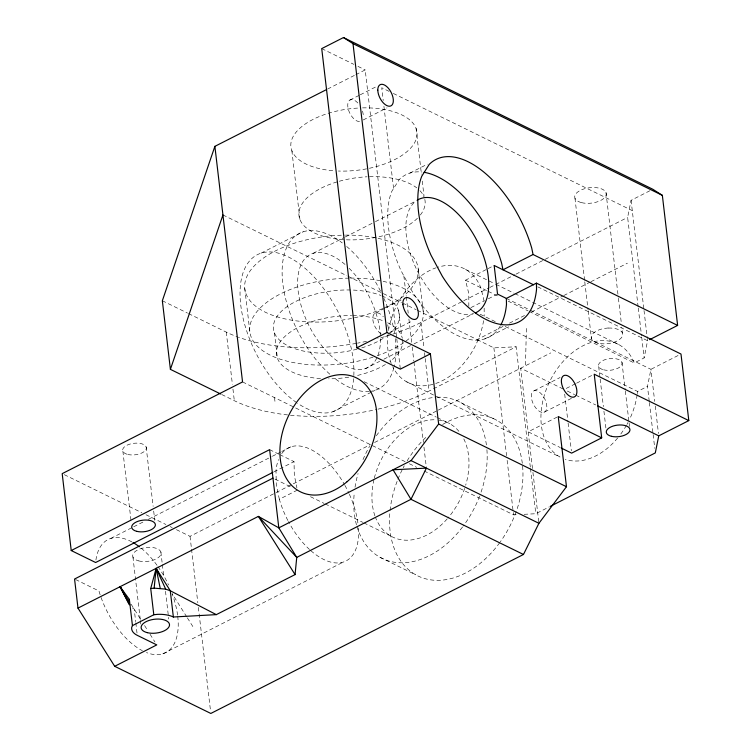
<?xml version="1.0" encoding="UTF-8"?>
<svg xmlns="http://www.w3.org/2000/svg" width="751" height="751" viewBox="0 0 751 751"><rect width="100%" height="100%" fill="white"/><g stroke="black" fill="none" stroke-linecap="round" stroke-linejoin="round"><path stroke-width="0.56" stroke-dasharray="3.75 2.82" d="M525.503 364.995L526.423 326.422M406.61 381.79L560.002 457.021A63.469 44.187 -63.9 0 1 559.795 365.39A63.469 44.187 -63.9 0 1 634.229 362.949L644.133 357.917L647.569 340.71L647.296 338.382M638.134 306.821L627.629 217.396L631.075 200.32L651.784 189.787M649.23 401.306L647.484 386.399L650.929 369.323L678.923 355.092M468.831 306.361L468.802 293.603L465.498 280.198L487.005 269.158M488.028 268.633L494.167 265.478M327.614 89.031L354.754 75.231M355.796 74.696L365.193 69.918L396.641 337.687M349.891 100.061L359.222 95.311M360.264 94.786L376.842 86.356M363.193 119.982L387.028 107.853M409.839 173.106L427.46 164.14M261.16 253.134L303.244 231.74M313.017 253.369L344.23 237.494M345.272 236.969L374.411 222.155M375.444 221.62L416.035 200.986M375.669 312.96L385 308.21M386.033 307.685L401.588 299.78M389.581 332.477L412.393 320.884M392.98 334.082A138.841 67.731 -6.7 0 0 420.954 322.479L462.71 301.254M463.752 300.719L488.807 287.98M489.849 287.455L514.895 274.716M515.946 274.181L544.128 259.855M545.17 259.32L627.629 217.396M470.886 307.638L484.207 300.869M488.31 298.785L497.537 294.092M365.117 368.741L379.687 361.334M383.845 359.213L412.984 344.399M414.026 343.874L473.337 313.711A63.469 33.419 63 0 1 417.331 270.848A63.469 33.419 63 0 1 416.336 200.77M332.796 411.773L371.801 391.938M372.834 391.412L374.88 390.37M417.256 310.238L477.12 339.602L503.217 326.338M509.478 323.146L525.137 315.185M531.398 312.003L562.715 296.082M563.757 295.547L589.854 282.282M590.896 281.747L627.432 263.179M484.733 338.945L508.577 326.826M110.763 538.439L132.655 527.305M133.697 526.78L143.084 522.011M148.294 519.354L271.318 456.796M272.36 456.27L280.705 452.027M281.747 451.501L291.125 446.723M378.016 409.154A138.841 67.731 -6.7 0 0 429.018 391.083L516.134 346.774L530.347 467.357M273.908 471.853L294.026 461.621L294.308 475.176L296.908 487.812M176.401 529.652L190.022 536.336L292.195 484.376M293.237 483.851L370.384 444.62M374.561 442.499L437.195 410.656M438.237 410.121L550.755 352.904M287.877 520.518A63.469 33.419 63 0 1 279.344 499.274L297.377 490.103M534.177 390.698L560.096 377.518M566.226 388.436L575.557 383.695M576.59 383.17L594.219 374.205M543.949 412.327A11.903 6.271 63 0 0 541.846 394.453A11.903 6.271 63 0 0 531.398 397.748A11.903 6.271 63 0 0 543.949 412.327L574.008 397.044M557.195 417.058L528.169 431.816L560.246 447.549M505.188 326.507L637.58 391.44L647.484 386.399M162.864 653.811L343.226 562.095M524.095 514.313L535.81 513.731L549.319 506.859M608.244 327.971L604.133 328.459A15.865 7.792 -7 0 0 592.117 334.646L591.253 336.72A15.865 7.745 -6.7 0 0 609.831 343.348L613.755 342.353A15.865 7.792 -7 0 0 621.847 337.152L622.71 335.068L621.819 327.248M477.12 339.602L493.886 347.882L516.134 346.774M424.08 470.952L513.562 514.839L518.246 514.604M321.728 48.608L353.805 64.342M357.945 66.37L365.193 69.918M389.112 91.378L381.743 87.764L383.235 100.503M393.317 93.443L632.286 210.637M537.754 286.844L647.569 340.71M465.489 269.384L494.909 283.812M495.96 284.329L513.815 293.087M514.867 293.603L618.88 344.615M506.362 298.429L529.408 309.731M530.459 310.238L650.929 369.323L654.703 401.438M465.498 280.198L487.136 290.815M488.188 291.332L499.744 296.992M508.155 301.123L528.113 310.905M529.164 311.421L634.229 362.949M480.086 314.2L495.735 321.869M222.944 214.946L346.878 275.73M347.929 276.246L401.494 302.512M402.545 303.029L416.204 309.722M563.119 388.98L520.696 368.197L532.797 471.187M567.305 391.036L574.665 394.641M575.717 395.157L595.684 404.939M460.936 402.714L496.73 420.269M364.132 381.724L436.293 417.124M437.345 417.631L449.896 423.789M162.347 300.757L187.497 313.083M188.539 313.599L226.258 332.102A138.841 67.731 -6.7 0 0 237.232 336.786M242.554 381.93L405.127 461.658M409.342 463.724L416.711 467.338M221.742 394.528L234.321 400.696A138.841 67.731 -6.7 0 0 376.889 409.417M269.628 449.652L278.781 454.139M279.794 454.637L294.026 461.621M275.007 479.138L291.275 487.117M310.482 496.702L324.075 503.367M325.127 503.883L362.78 522.349M363.822 522.856L391.018 536.195M379.978 557.27L415.772 574.825M64.286 474.67L141.817 512.698M146.013 514.754L165.924 524.517M170.111 526.573L172.204 527.596M75.588 579.519L98.972 590.99A63.469 33.419 63 0 0 142.39 650.704M132.523 607.981L134.204 609.108L135.678 621.659M621.237 331.219L622.504 333.05M186.755 616.89L172.11 593.675A63.469 33.419 63 0 1 177.583 615.088M187.365 617.857L192.857 626.559M131.134 604.245L140.916 619.753M144.577 625.555L147.628 630.399M150.069 634.266L154.95 642.002M484.142 301.132L480.837 287.717A63.469 44.187 -63.9 0 0 436.979 267.478M279.344 499.274L276.274 484.348L275.993 470.793A63.469 33.419 63 0 1 278.518 459.528M631.075 200.32L643.889 309.346M644.02 310.51L647.155 337.227M655.238 406.028L658.477 433.552M638.266 307.976L641.542 335.847M641.683 337.011L644.133 357.917M649.371 402.461L653.004 433.421M653.145 434.566L654.759 448.338M606.01 192.631L618.28 297.077M618.411 298.231L621.274 322.601M621.969 362.32L625.198 389.825M625.33 390.971L628.972 421.921M629.103 423.066L629.507 426.502M598.678 366.497L600.021 377.96M600.162 379.105L603.391 406.62M603.926 411.201L605.944 428.389M574.956 198.208L584.644 280.667M584.776 281.822L588.052 309.694M588.183 310.858L591.459 338.729M564.696 394.115L567.963 421.893M568.094 423.048L571.361 450.816M532.928 472.351L538.918 523.297M530.478 468.511L535.81 513.731M493.886 347.882L506.587 455.707M507.141 460.344L513.149 511.356M513.28 512.52L513.562 514.839M416.054 128.327L421.442 174.185M422.25 181.066L424.005 195.964M418.194 268.802L423.245 311.787M420.954 322.479L423.958 348.06M424.512 352.717L425.057 357.363M425.188 358.527L429.018 391.083M383.921 106.295L393.58 188.539M403.841 275.87L406.169 295.678M406.3 296.842L408.215 313.158M408.901 318.987L411.642 342.287M412.186 346.953L413.829 360.931M413.97 362.095L423.414 442.499M423.958 447.155L426.286 466.962M398.631 310.435L401.644 336.044M396.781 338.851L400.339 369.126M291.848 150.632L299.921 219.414M274.415 332.74L277.429 358.349M274.519 397.598L275.119 402.761M244.76 288.393L249.811 331.388M226.258 332.102L232.406 384.418M232.951 389.065L234.321 400.696M190.022 536.336L191.392 547.986M191.524 549.15L197.823 602.753M198.367 607.409L210.552 711.122M160.864 551.929L162.225 563.494M162.366 564.649L163.859 577.378M165.492 591.262L168.75 619.031M146.154 446.967L153.138 506.381M153.683 511.046L154.781 520.368M122.873 451.144L131.078 521.053M132.918 556.942L140.259 619.425M140.39 620.579L140.803 624.053M135.809 622.795L137.151 634.201M484.16 308.088L484.179 316.209M376.795 358.039A63.469 33.419 63 0 1 325.587 350.238A63.469 33.419 63 0 1 298.823 271.364A63.469 33.419 63 0 1 345.047 264.483M349.149 268.295A63.469 33.419 63 0 1 377.725 355.946M438.903 420.109A63.469 44.187 -63.9 0 1 460.232 433.027M463.799 438.894A63.469 44.187 -63.9 0 1 465.676 485.212M464.672 488.394A63.469 44.187 -63.9 0 1 447.915 518.077M447.155 518.941A63.469 44.187 -63.9 0 1 375.669 517.852M374.899 515.787A63.469 44.187 -63.9 0 1 374.045 479.26M374.317 478.134A63.469 44.187 -63.9 0 1 436.763 419.875M390.68 334.833A138.841 67.731 -6.7 0 1 377.772 338.617M366.572 341.32A138.841 67.731 -6.7 0 1 357.495 343.151M356.359 343.357A138.841 67.731 -6.7 0 1 238.302 337.171M177.715 616.186A63.469 33.419 63 0 1 146.454 652.553M95.912 560.058A63.469 33.419 63 0 1 132.129 542.025M141.15 548.164A63.469 33.419 63 0 1 157.269 565.616M157.935 566.564A63.469 33.419 63 0 1 168.553 584.991M345.441 235.11A87.276 42.572 -6.7 0 1 415.735 260.766A87.276 42.572 -6.7 0 1 383.911 308.032M382.841 308.52A87.276 42.572 -6.7 0 1 247.192 296.392A87.276 42.572 -6.7 0 1 344.315 235.129M350.492 278.105A87.276 42.572 -6.7 0 1 404.705 342.005M403.747 342.672A87.276 42.572 -6.7 0 1 377.331 355.721M373.031 357.166A87.276 42.572 -6.7 0 1 250.59 335.34A87.276 42.572 -6.7 0 1 349.365 278.114M381.855 295.875A63.469 30.96 -6.7 0 1 390.285 333.115M388.483 334.636A63.469 30.96 -6.7 0 1 358.152 348.905M357.035 349.196A63.469 30.96 -6.7 0 1 280.649 341.076A63.469 30.96 -6.7 0 1 298.907 299.94A63.469 30.96 -6.7 0 1 380.888 295.481M637.58 391.44A63.469 44.187 -63.9 0 1 637.308 393.655M637.158 394.773A63.469 44.187 -63.9 0 1 629.507 419.48M628.024 422.438A63.469 44.187 -63.9 0 1 626.982 424.371M626.437 425.329A63.469 44.187 -63.9 0 1 620.401 434.538M617.641 438.03A63.469 44.187 -63.9 0 1 565.287 459.359M483.588 320.658A63.469 44.187 -63.9 0 1 442.433 380.654A63.469 44.187 -63.9 0 1 392.698 366.685M391.262 363.456A63.469 44.187 -63.9 0 1 387.91 334.965M388.511 330.515A63.469 44.187 -63.9 0 1 435.918 267.835M424.813 199.353A63.469 30.96 -6.7 0 1 420.325 215.021M417.453 218.231A63.469 30.96 -6.7 0 1 314.941 233.204A63.469 30.96 -6.7 0 1 338.194 181.564M339.292 181.254A63.469 30.96 -6.7 0 1 367.117 176.785M369.454 176.692A63.469 30.96 -6.7 0 1 416.786 187.881M419.931 190.679A63.469 30.96 -6.7 0 1 424.137 197.109M362.536 107.872A63.469 30.96 -6.7 0 1 415.923 139.911A63.469 30.96 -6.7 0 1 338.382 171.031M332.749 170.693A63.469 30.96 -6.7 0 1 292.214 138.456A63.469 30.96 -6.7 0 1 359.034 108.003M358.415 528.019A63.469 33.419 63 0 1 310.37 550.267M309.543 549.516A63.469 33.419 63 0 1 288.403 521.504M281.691 453.67A63.469 33.419 63 0 1 344.352 484.395M344.897 485.362A63.469 33.419 63 0 1 348.915 493.276M349.375 494.271A63.469 33.419 63 0 1 358.086 524.47M353.608 378.682A87.276 45.952 63 0 1 297.509 403.249M296.579 402.602A87.276 45.952 63 0 1 240.067 291.003A87.276 45.952 63 0 1 300.484 264.568A87.276 45.952 63 0 1 353.693 377.603M442.592 424.512A87.276 60.765 -63.9 0 1 508.662 430.098A87.276 60.765 -63.9 0 1 516.566 510.53M516.181 511.6A87.276 60.765 -63.9 0 1 500.363 541.79M499.706 542.701A87.276 60.765 -63.9 0 1 424.982 578.645A87.276 60.765 -63.9 0 1 389.947 511.619M390.069 510.445A87.276 60.765 -63.9 0 1 397.514 480.293M397.936 479.222A87.276 60.765 -63.9 0 1 402.16 469.835M403.203 467.826A87.276 60.765 -63.9 0 1 404.263 465.827M407.117 460.889A87.276 60.765 -63.9 0 1 427.206 436.115M402.527 339.424A63.469 30.96 -6.7 0 1 389.891 361.484M385.432 364.479A63.469 30.96 -6.7 0 1 356.65 375.631M348.755 377.171A63.469 30.96 -6.7 0 1 328.609 378.833M320.555 378.579A63.469 30.96 -6.7 0 1 278.339 344.981A63.469 30.96 -6.7 0 1 351.628 315.57M352.792 315.58A63.469 30.96 -6.7 0 1 383.892 321.09M387.629 322.742A63.469 30.96 -6.7 0 1 402.32 338.279M393.89 367.69A87.276 45.952 63 0 1 370.525 391.337M369.379 391.468A87.276 45.952 63 0 1 334.007 377.744M329.83 374.214A87.276 45.952 63 0 1 282.46 264.53A87.276 45.952 63 0 1 342.268 242.939M346.671 246.469A87.276 45.952 63 0 1 380.907 291.979M383.789 298.147A87.276 45.952 63 0 1 394.697 334.214M395.308 338.635A87.276 45.952 63 0 1 394.172 366.601M436.988 397.241A87.276 60.765 -63.9 0 1 486.592 446.366M486.911 449.671A87.276 60.765 -63.9 0 1 480.002 495.116M479.598 496.176A87.276 60.765 -63.9 0 1 463.245 526.057M462.578 526.949A87.276 60.765 -63.9 0 1 356.772 525.907M356.472 524.836A87.276 60.765 -63.9 0 1 354.275 492.891M355.016 487.249A87.276 60.765 -63.9 0 1 358.067 473.534M363.015 459.556A87.276 60.765 -63.9 0 1 369.586 446.291M376.335 435.74A87.276 60.765 -63.9 0 1 435.852 397.307M608.291 328.074A15.865 7.745 -6.7 0 1 621.265 331.351M359.532 121.521A11.903 6.271 63 0 1 347.741 105.431A11.903 6.271 63 0 1 359.241 104.68M362.47 111.073A11.903 6.271 63 0 1 363.268 115.654M500.204 326.047A91.237 48.045 63 0 1 412.28 291.566L401.006 270.604A91.237 48.045 63 0 1 391.712 191.505L399.138 179.705A91.237 48.045 63 0 1 421.921 172.017M381.095 333.726A11.903 6.271 63 0 1 372.871 317.082A11.903 6.271 63 0 1 383.339 316.715M387.647 324.732A11.903 6.271 63 0 1 388.276 330.074M138.822 560.922A14.278 6.966 -6.7 0 0 161.052 553.731A14.278 6.966 -6.7 0 0 140.803 548.652A14.278 6.966 -6.7 0 0 138.822 560.922M127.792 454.458A11.903 5.801 -6.7 0 0 146.314 448.469A11.903 5.801 -6.7 0 0 129.435 444.235A11.903 5.801 -6.7 0 0 127.792 454.458M603.597 369.811A11.903 5.801 -6.7 0 0 622.119 363.822A11.903 5.801 -6.7 0 0 605.25 359.588A11.903 5.801 -6.7 0 0 603.597 369.811M581.509 202.629A15.865 7.745 -6.7 0 0 606.217 194.65A15.865 7.745 -6.7 0 0 583.715 188.999A15.865 7.745 -6.7 0 0 581.509 202.629"/><path stroke-width="1.13" d="M272.97 478.134L74.565 579.021L77.982 608.113L114.696 666.306L156.781 644.902L137.283 635.346A23.797 11.612 -6.7 0 1 131.716 627.338L132.439 625.621L153.795 614.759L157.231 614.365A23.797 11.612 -6.7 0 1 173.359 617.003L216.307 614.637L295.068 574.59L296.739 557.392L278.818 527.859L269.628 449.652L71.223 550.539L62.192 473.646L242.554 381.93L214.88 146.351L326.572 89.557M153.795 614.759L150.716 588.531L154.143 588.136L156.142 568.366L170.28 590.765L173.359 617.003M533.567 284.798L494.167 265.478L497.537 294.092L506.362 298.429L536.43 283.136L680.988 354.04L688.808 420.598L658.749 435.843L655.294 452.919L550.352 506.334M150.716 588.531L156.142 568.366L165.689 589.131L170.28 590.765L216.307 614.637M214.88 146.351L162.347 300.757L170.402 369.351L220.7 394.012M170.402 369.351L222.944 214.946M128.637 601.1L129.36 599.382L120.076 586.709L128.947 604.123L128.637 601.1L120.076 586.709L129.773 604.837M114.696 666.306L210.824 713.45L523.466 554.482L538.918 523.297L566.479 486.723L558.228 416.533L601.692 437.852L594.219 374.205L688.808 420.598M77.982 608.113L258.353 516.397L278.818 527.859L411.088 460.607L438.64 424.024L430.398 353.843L386.934 332.524L356.875 347.807L321.728 48.608L343.47 37.55L652.816 189.261L662.354 195.354L677.627 325.418L649.643 339.649M677.627 325.418L533.05 254.514L502.992 269.806L501.677 263.413A91.237 48.045 63 0 0 424.099 172.308M430.398 353.843L400.339 369.126L356.875 347.807M272.866 472.379L95.63 562.508L71.223 550.539M601.692 437.852L571.633 453.135L561.279 448.056M154.143 588.136L165.689 589.131M343.47 37.55L352.998 43.633L662.354 195.354M597.787 405.972L658.749 435.843M438.64 424.024L566.479 486.723M411.088 460.607L538.918 523.297M523.466 554.482L410.975 499.312L393.045 469.779L426.427 468.126L410.975 499.312L296.739 557.392L258.353 516.397L295.068 574.59M120.076 586.709L124.375 593.534M533.05 254.514L531.736 248.121A91.237 48.045 63 0 0 429.196 164.422L421.78 176.213A91.237 48.045 63 0 0 431.065 255.321L442.339 276.284A91.237 48.045 63 0 0 536.552 289.069L536.43 283.136M156.142 568.366L160.188 588.24M352.998 43.633L386.934 332.524M129.36 599.382L132.439 625.621M506.362 298.429L506.484 304.352A91.237 48.045 63 0 1 500.786 325.014M417.256 200.16A63.469 33.419 63 0 1 476.772 240.292A63.469 33.419 63 0 1 475.374 312.932M133.021 542.522A63.469 33.419 63 0 1 139.367 546.756M347.112 481.673A63.469 44.187 -63.9 0 0 357.861 378.654A63.469 44.187 -63.9 0 0 280.283 444.235A63.469 44.187 -63.9 0 0 347.112 481.673M147.252 632.652A14.278 6.966 -6.7 0 0 169.482 625.47A14.278 6.966 -6.7 0 0 149.233 620.382A14.278 6.966 -6.7 0 0 147.252 632.652M136.823 531.351A11.903 5.801 -6.7 0 0 155.344 525.371A11.903 5.801 -6.7 0 0 138.475 521.128A11.903 5.801 -6.7 0 0 136.823 531.351M611.408 436.293A11.903 5.801 -6.7 0 0 629.929 430.304A11.903 5.801 -6.7 0 0 613.06 426.07A11.903 5.801 -6.7 0 0 611.408 436.293M561.457 382.466A11.903 6.271 63 0 0 574.008 397.044A11.903 6.271 63 0 0 571.915 379.171A11.903 6.271 63 0 0 561.457 382.466M402.949 304.728A11.903 6.271 63 0 0 415.5 319.306A11.903 6.271 63 0 0 413.397 301.433A11.903 6.271 63 0 0 402.949 304.728M377.8 90.148A11.903 6.271 63 0 0 389.6 106.229A11.903 6.271 63 0 0 389.3 89.397A11.903 6.271 63 0 0 377.8 90.148"/></g></svg>
